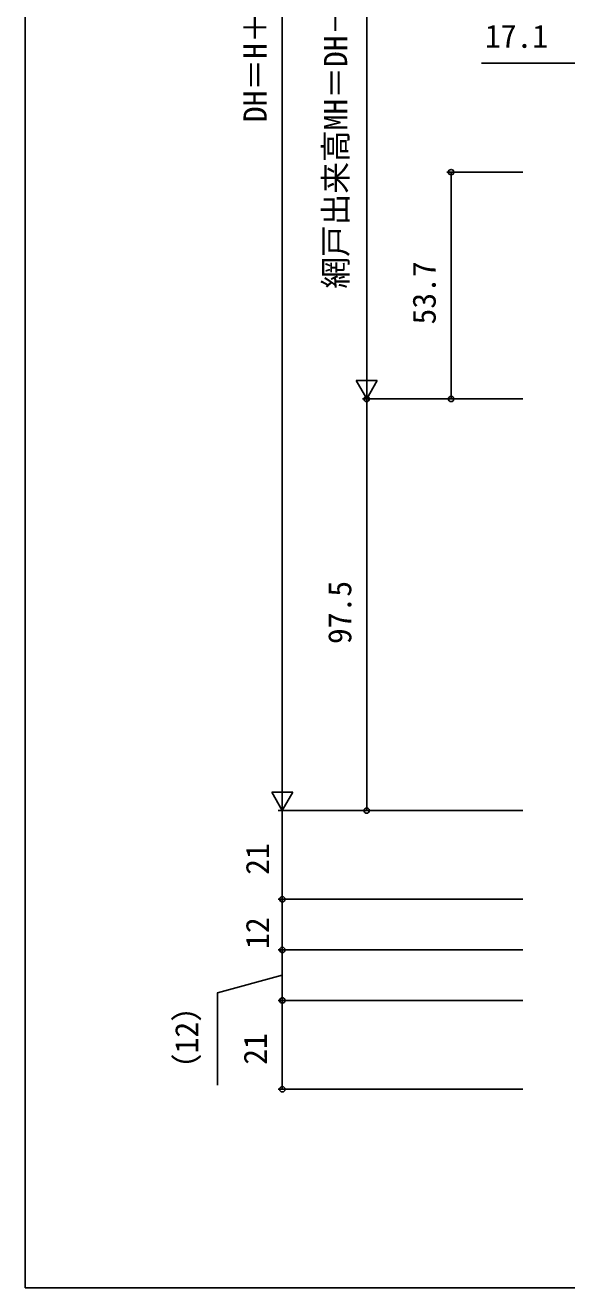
# Model space of a CAD drawing. Units: millimetres, scale not verified. Extents: x -524 to 526, y -338 to 334.
# Drawn here: x -524.2 to -395.9, y -337.5 to -38.5 of the extents above; entities that cross this region are included whole.
import ezdxf
from ezdxf.enums import TextEntityAlignment as Align

# ---------------------------------------------------------------- set-up
doc = ezdxf.new("R2010")
doc.units = ezdxf.units.MM
doc.header["$LTSCALE"] = 2
doc.layers.add('0-6_YKK_D', color=6, linetype='Continuous')
doc.layers.add('0-7_YKK_ZWAK', color=7, linetype='Continuous')
doc.styles.add('ＭＳ ゴシック', font='')
doc.styles.get('ＭＳ ゴシック').set_extended_font_data('MS Gothic')

msp = doc.modelspace()

# ---------------------------------------------------------------- linework, layer by layer
at = {"layer": '0-6_YKK_D'}
for p, q in [((-463.3, 150.497), (-463.3, -219.497)), ((-443.3, 41.997), (-443.3, -121.997)), ((-406.3, -73.297), (-424.3, -73.297)), ((-423.3, -126.997), (-423.3, -73.297)), ((-443.3, -126.997), (-443.3, -118.337)), ((-443.3, -126.997), (-445.8, -122.667)), ((-440.8, -122.667), (-445.8, -122.667)), ((-443.3, -126.997), (-440.8, -122.667)), ((-406.3, -126.997), (-444.3, -126.997)), ((-406.3, -126.997), (-444.3, -126.997)), ((-443.3, -224.497), (-443.3, -126.997)), ((-406.3, -126.997), (-424.3, -126.997)), ((-463.3, -224.497), (-463.3, -215.837)), ((-463.3, -224.497), (-465.8, -220.167)), ((-460.8, -220.167), (-465.8, -220.167)), ((-463.3, -224.497), (-460.8, -220.167)), ((-406.3, -224.497), (-464.3, -224.497)), ((-406.3, -224.497), (-464.3, -224.497)), ((-463.3, -224.497), (-463.3, -245.5)), ((-406.3, -224.497), (-444.3, -224.497)), ((-406.3, -245.5), (-464.3, -245.5)), ((-406.3, -245.5), (-464.3, -245.5)), ((-463.3, -257.5), (-463.3, -245.5)), ((-406.3, -257.5), (-464.3, -257.5)), ((-406.3, -257.5), (-464.3, -257.5)), ((-463.3, -269.466), (-463.3, -257.5)), ((-406.3, -269.466), (-464.3, -269.466)), ((-406.3, -269.466), (-464.3, -269.466)), ((-463.3, -290.5), (-463.3, -269.466)), ((-406.3, -290.5), (-464.3, -290.5))]:
    msp.add_line(p, q, dxfattribs=at)
for points in [[(-290.9, -47.503), (-377.1, -47.503), (-394.2, -47.503), (-416.133, -47.503)], [(-463.3, -263.483), (-478.675, -267.681), (-478.675, -289.536)]]:
    msp.add_lwpolyline(points, dxfattribs=at)
for centre in [(-423.3, -73.297), (-443.3, -126.997), (-423.3, -126.997), (-443.3, -224.497), (-463.3, -245.5), (-463.3, -245.5), (-463.3, -257.5), (-463.3, -257.5), (-463.3, -269.466), (-463.3, -269.466), (-463.3, -290.5)]:
    msp.add_circle(centre, 0.637, dxfattribs=at)
at = {"layer": '0-7_YKK_ZWAK'}
msp.add_line((-524.2, 292.5), (-524.2, -337.5), dxfattribs=at)
msp.add_lwpolyline([(-524.2, -337.5), (525.8, -337.5), (525.8, 292.5)], dxfattribs=at)

# ---------------------------------------------------------------- texts
at = {"layer": '0-6_YKK_D', "style": 'ＭＳ ゴシック'}
for s, p in [('網戸出来高MH＝DH－206', (-446.28, -100.895)), ('DH＝H＋16', (-465.343, -61.453)), ('53.7', (-425.3, -109.373)), ('97.5', (-445.3, -185.058)), ('21', (-464.8, -239.707)), ('12', (-464.8, -257.253)), ('（12）', (-481.57, -289.496)), ('21', (-465.3, -284.692))]:
    msp.add_text(s, height=5.499, rotation=90, dxfattribs=at).set_placement(p, align=Align.BOTTOM_LEFT)
msp.add_text('17.1', height=5.499, dxfattribs=at).set_placement((-415.284, -45.503), align=Align.BOTTOM_LEFT)

doc.saveas('drawing.dxf')
